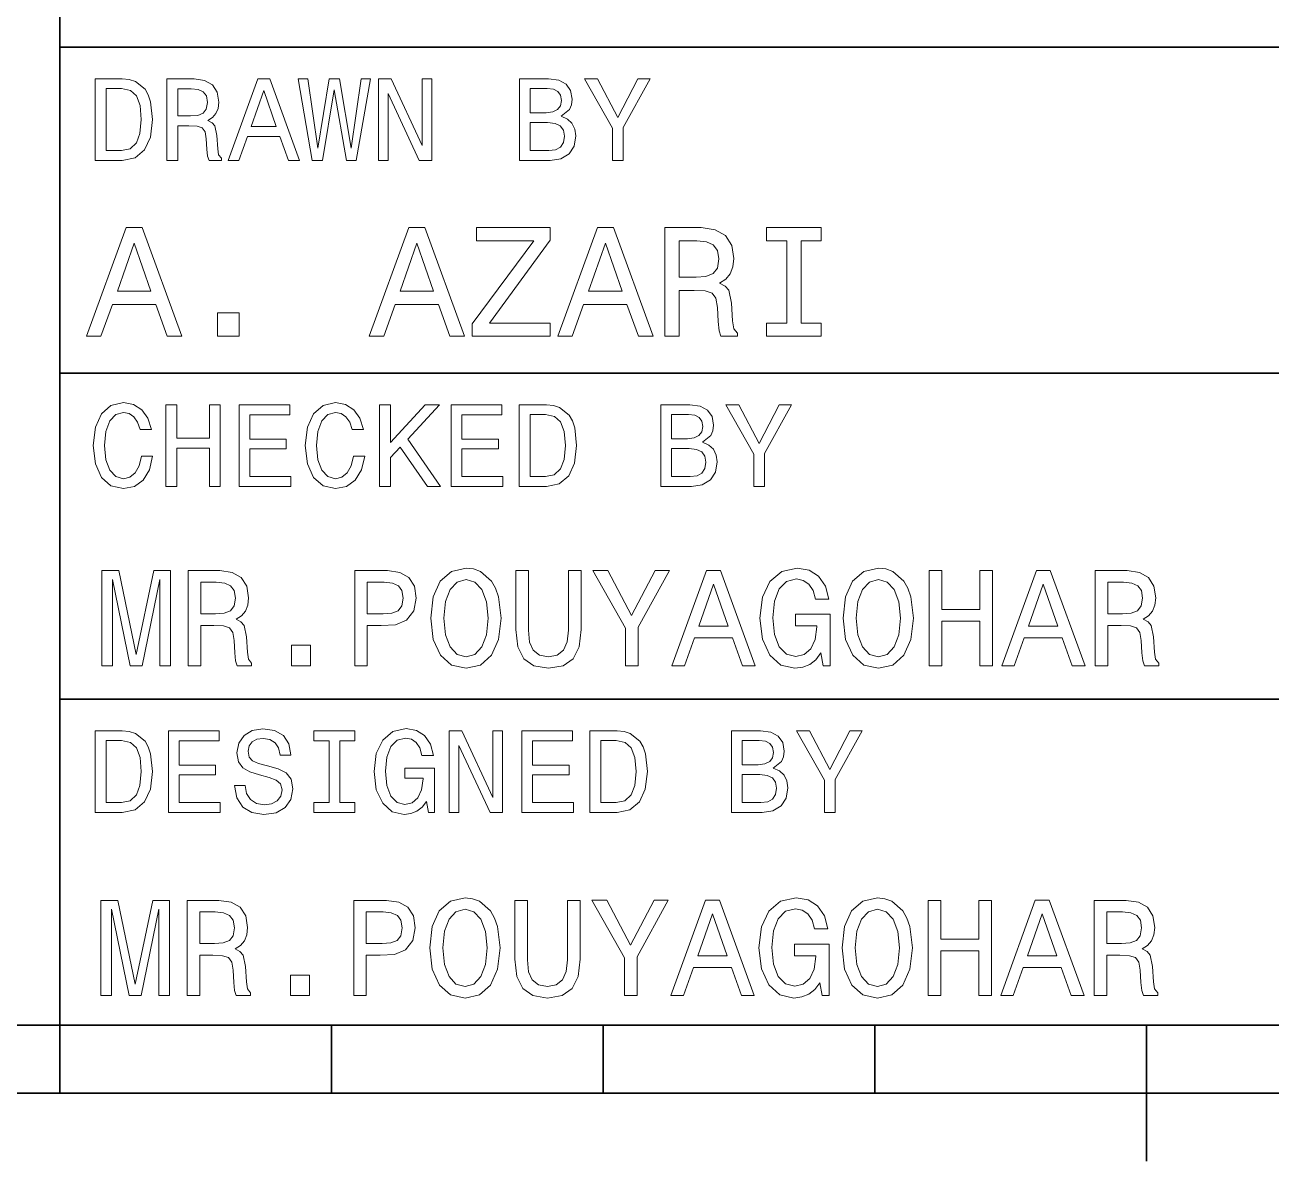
# Model space of a CAD drawing. Extents: x 0 to 420, y 0 to 297.
# Drawn here: x 218.71 to 264.59, y 5 to 46.82 of the extents above; entities that cross this region are included whole.
import ezdxf

# ---------------------------------------------------------------- set-up
doc = ezdxf.new("R2010")
doc.units = 0

msp = doc.modelspace()

# ---------------------------------------------------------------- linework, layer by layer
at = {"color": 7, "lineweight": 35}
for p, q in [((220, 10), (220, 70)), ((220, 46), (285, 46)), ((220, 34), (410, 34)), ((220, 22), (285, 22)), ((10, 10), (410, 10)), ((220, 10), (410, 10)), ((110, 7.5), (310, 7.5))]:
    msp.add_line(p, q, dxfattribs=at)
at = {"color": 7, "lineweight": 35, "ltscale": 0.0625}
for p, q in [((220, 10), (220, 7.5)), ((230, 10), (230, 7.5)), ((240, 10), (240, 7.5)), ((250, 10), (250, 7.5))]:
    msp.add_line(p, q, dxfattribs=at)
at = {"color": 7, "lineweight": 35, "ltscale": 0.125}
msp.add_line((260, 10), (260, 5), dxfattribs=at)
at = {"color": 7, "lineweight": 13}
for points in [[(222.297, 44.837), (221.298, 44.837), (221.298, 41.837), (222.297, 41.837), (222.768, 41.932), (223.118, 42.222), (223.334, 42.693), (223.412, 43.337), (223.343, 43.994), (223.256, 44.254), (223.135, 44.461), (222.785, 44.742), (222.556, 44.811)], [(223.939, 41.837), (224.341, 41.837), (224.341, 43.104), (224.752, 43.104), (225.055, 43.091), (225.245, 43.03), (225.349, 42.888), (225.392, 42.633), (225.414, 42.244), (225.439, 41.988), (225.491, 41.837), (225.945, 41.837), (225.945, 41.919), (225.846, 42.04), (225.811, 42.265), (225.781, 42.749), (225.707, 43.108), (225.608, 43.22), (225.452, 43.303), (225.625, 43.411), (225.746, 43.562), (225.824, 43.752), (225.85, 43.981), (225.79, 44.344), (225.617, 44.617), (225.331, 44.781), (224.942, 44.837), (223.939, 44.837)], [(226.192, 41.837), (226.589, 41.837), (226.905, 42.719), (228.102, 42.719), (228.418, 41.837), (228.824, 41.837), (227.726, 44.841), (227.285, 44.841)], [(229.291, 41.837), (229.671, 41.837), (230.104, 44.439), (230.549, 41.837), (230.912, 41.837), (231.439, 44.841), (231.094, 44.841), (230.722, 42.287), (230.294, 44.841), (229.918, 44.841), (229.499, 42.287), (229.127, 44.841), (228.772, 44.841)], [(231.725, 41.837), (232.084, 41.837), (232.084, 44.297), (233.233, 41.837), (233.696, 41.837), (233.696, 44.837), (233.333, 44.837), (233.333, 42.378), (232.196, 44.837), (231.725, 44.837)], [(238.455, 43.458), (238.758, 43.709), (238.836, 43.878), (238.862, 44.085), (238.805, 44.409), (238.637, 44.643), (238.365, 44.785), (237.984, 44.837), (236.916, 44.837), (236.916, 41.837), (238.045, 41.837), (238.447, 41.898), (238.745, 42.075), (238.931, 42.356), (238.996, 42.736), (238.957, 42.991), (238.853, 43.203), (238.684, 43.359)], [(240.742, 41.837), (240.742, 43.052), (241.728, 44.841), (241.278, 44.841), (240.539, 43.419), (239.791, 44.841), (239.311, 44.841), (240.34, 43.026), (240.34, 41.837)], [(222.267, 44.478), (222.595, 44.414), (222.82, 44.215), (222.954, 43.86), (222.997, 43.337), (222.95, 42.831), (222.816, 42.477), (222.586, 42.265), (222.267, 42.196), (221.7, 42.196), (221.7, 44.478)], [(224.83, 44.47), (225.094, 44.444), (225.28, 44.362), (225.396, 44.21), (225.435, 43.973), (225.392, 43.722), (225.275, 43.571), (225.076, 43.493), (224.804, 43.471), (224.341, 43.471), (224.341, 44.47)], [(227.043, 43.086), (227.506, 44.409), (227.968, 43.086)], [(237.902, 43.592), (237.314, 43.592), (237.314, 44.478), (237.937, 44.478), (238.17, 44.452), (238.334, 44.375), (238.434, 44.241), (238.468, 44.042), (238.429, 43.843), (238.326, 43.705), (238.148, 43.618)], [(237.997, 42.196), (237.314, 42.196), (237.314, 43.229), (237.958, 43.229), (238.231, 43.199), (238.425, 43.108), (238.542, 42.952), (238.581, 42.728), (238.542, 42.49), (238.434, 42.326), (238.252, 42.226)], [(220.983, 35.36), (221.513, 35.36), (221.934, 36.536), (223.53, 36.536), (223.951, 35.36), (224.493, 35.36), (223.029, 39.366), (222.441, 39.366)], [(231.392, 35.36), (231.922, 35.36), (232.343, 36.536), (233.939, 36.536), (234.36, 35.36), (234.902, 35.36), (233.438, 39.366), (232.85, 39.366)], [(235.179, 35.36), (238.049, 35.36), (238.049, 35.844), (235.813, 35.844), (238.049, 38.905), (238.049, 39.36), (235.334, 39.36), (235.334, 38.876), (237.45, 38.876), (235.179, 35.821)], [(238.331, 35.36), (238.862, 35.36), (239.282, 36.536), (240.879, 36.536), (241.3, 35.36), (241.841, 35.36), (240.378, 39.366), (239.79, 39.366)], [(242.268, 35.36), (242.804, 35.36), (242.804, 37.049), (243.352, 37.049), (243.755, 37.032), (244.009, 36.951), (244.147, 36.761), (244.205, 36.421), (244.233, 35.902), (244.268, 35.562), (244.337, 35.36), (244.942, 35.36), (244.942, 35.47), (244.81, 35.631), (244.764, 35.931), (244.723, 36.576), (244.625, 37.055), (244.493, 37.205), (244.285, 37.314), (244.516, 37.458), (244.677, 37.66), (244.781, 37.914), (244.816, 38.219), (244.735, 38.703), (244.504, 39.066), (244.124, 39.285), (243.605, 39.36), (242.268, 39.36)], [(246.758, 35.844), (246.02, 35.844), (246.02, 35.36), (248.026, 35.36), (248.026, 35.844), (247.288, 35.844), (247.288, 38.876), (248.026, 38.876), (248.026, 39.36), (246.02, 39.36), (246.02, 38.876), (246.758, 38.876)], [(222.118, 37.026), (222.735, 38.79), (223.352, 37.026)], [(232.527, 37.026), (233.144, 38.79), (233.761, 37.026)], [(239.467, 37.026), (240.084, 38.79), (240.7, 37.026)], [(243.455, 38.87), (243.807, 38.836), (244.055, 38.726), (244.21, 38.524), (244.262, 38.207), (244.205, 37.873), (244.049, 37.671), (243.784, 37.568), (243.421, 37.539), (242.804, 37.539), (242.804, 38.87)], [(225.807, 35.36), (226.602, 35.36), (226.602, 36.219), (225.807, 36.219)], [(223.001, 30.952), (222.915, 30.589), (222.772, 30.33), (222.573, 30.17), (222.34, 30.118), (222.059, 30.196), (221.839, 30.429), (221.692, 30.81), (221.644, 31.337), (221.692, 31.86), (221.834, 32.245), (222.055, 32.478), (222.34, 32.561), (222.548, 32.517), (222.725, 32.396), (222.863, 32.202), (222.958, 31.934), (223.369, 31.934), (223.239, 32.344), (223.014, 32.656), (222.707, 32.85), (222.34, 32.919), (221.882, 32.811), (221.532, 32.509), (221.307, 32.012), (221.229, 31.337), (221.307, 30.663), (221.532, 30.166), (221.882, 29.859), (222.34, 29.755), (222.742, 29.837), (223.066, 30.066), (223.295, 30.442), (223.416, 30.952)], [(223.901, 29.837), (224.303, 29.837), (224.303, 31.246), (225.504, 31.246), (225.504, 29.837), (225.902, 29.837), (225.902, 32.837), (225.504, 32.837), (225.504, 31.614), (224.303, 31.614), (224.303, 32.837), (223.901, 32.837)], [(226.598, 29.837), (228.5, 29.837), (228.5, 30.2), (226.996, 30.2), (226.996, 31.216), (228.336, 31.216), (228.336, 31.575), (226.996, 31.575), (226.996, 32.474), (228.465, 32.474), (228.465, 32.837), (226.598, 32.837)], [(230.808, 30.952), (230.722, 30.589), (230.579, 30.33), (230.38, 30.17), (230.147, 30.118), (229.866, 30.196), (229.646, 30.429), (229.499, 30.81), (229.451, 31.337), (229.499, 31.86), (229.641, 32.245), (229.862, 32.478), (230.147, 32.561), (230.354, 32.517), (230.532, 32.396), (230.67, 32.202), (230.765, 31.934), (231.176, 31.934), (231.046, 32.344), (230.821, 32.656), (230.514, 32.85), (230.147, 32.919), (229.689, 32.811), (229.339, 32.509), (229.114, 32.012), (229.036, 31.337), (229.114, 30.663), (229.339, 30.166), (229.689, 29.859), (230.147, 29.755), (230.549, 29.837), (230.873, 30.066), (231.102, 30.442), (231.223, 30.952)], [(231.772, 29.837), (232.17, 29.837), (232.17, 30.905), (232.524, 31.285), (233.532, 29.837), (234.016, 29.837), (232.805, 31.575), (233.981, 32.837), (233.454, 32.837), (232.17, 31.45), (232.17, 32.837), (231.772, 32.837)], [(234.405, 29.837), (236.307, 29.837), (236.307, 30.2), (234.803, 30.2), (234.803, 31.216), (236.143, 31.216), (236.143, 31.575), (234.803, 31.575), (234.803, 32.474), (236.272, 32.474), (236.272, 32.837), (234.405, 32.837)], [(237.911, 32.837), (236.912, 32.837), (236.912, 29.837), (237.911, 29.837), (238.382, 29.932), (238.732, 30.222), (238.948, 30.693), (239.026, 31.337), (238.957, 31.994), (238.87, 32.254), (238.749, 32.461), (238.399, 32.742), (238.17, 32.811)], [(243.66, 31.458), (243.963, 31.709), (244.04, 31.878), (244.066, 32.085), (244.01, 32.409), (243.841, 32.643), (243.569, 32.785), (243.189, 32.837), (242.121, 32.837), (242.121, 29.837), (243.249, 29.837), (243.651, 29.898), (243.95, 30.075), (244.135, 30.356), (244.2, 30.736), (244.161, 30.991), (244.058, 31.203), (243.889, 31.359)], [(245.947, 29.837), (245.947, 31.052), (246.932, 32.841), (246.483, 32.841), (245.744, 31.419), (244.996, 32.841), (244.516, 32.841), (245.545, 31.026), (245.545, 29.837)], [(237.88, 32.478), (238.209, 32.414), (238.434, 32.215), (238.568, 31.86), (238.611, 31.337), (238.563, 30.831), (238.429, 30.477), (238.2, 30.265), (237.88, 30.196), (237.314, 30.196), (237.314, 32.478)], [(243.107, 31.592), (242.519, 31.592), (242.519, 32.478), (243.141, 32.478), (243.375, 32.452), (243.539, 32.375), (243.638, 32.241), (243.673, 32.042), (243.634, 31.843), (243.53, 31.705), (243.353, 31.618)], [(243.202, 30.196), (242.519, 30.196), (242.519, 31.229), (243.163, 31.229), (243.435, 31.199), (243.63, 31.108), (243.746, 30.952), (243.785, 30.728), (243.746, 30.49), (243.638, 30.326), (243.457, 30.226)], [(221.549, 23.234), (221.937, 23.234), (221.937, 26.412), (222.593, 23.234), (223.027, 23.234), (223.677, 26.412), (223.677, 23.234), (224.071, 23.234), (224.071, 26.734), (223.455, 26.734), (222.81, 23.648), (222.169, 26.734), (221.549, 26.734)], [(224.721, 23.234), (225.19, 23.234), (225.19, 24.712), (225.669, 24.712), (226.022, 24.697), (226.244, 24.626), (226.365, 24.46), (226.416, 24.162), (226.441, 23.708), (226.471, 23.411), (226.532, 23.234), (227.061, 23.234), (227.061, 23.33), (226.945, 23.471), (226.905, 23.734), (226.87, 24.299), (226.784, 24.717), (226.668, 24.848), (226.486, 24.944), (226.688, 25.07), (226.829, 25.247), (226.92, 25.469), (226.95, 25.736), (226.88, 26.159), (226.678, 26.477), (226.345, 26.669), (225.891, 26.734), (224.721, 26.734)], [(230.854, 23.234), (231.318, 23.234), (231.318, 24.712), (231.832, 24.712), (232.352, 24.737), (232.765, 24.914), (233.032, 25.257), (233.123, 25.726), (233.053, 26.159), (232.851, 26.477), (232.518, 26.669), (232.064, 26.734), (230.854, 26.734)], [(233.658, 24.984), (233.749, 24.198), (234.011, 23.618), (234.419, 23.26), (234.954, 23.139), (235.483, 23.26), (235.897, 23.618), (236.154, 24.198), (236.25, 24.984), (236.154, 25.766), (236.043, 26.084), (235.897, 26.346), (235.483, 26.704), (235.231, 26.795), (234.954, 26.83), (234.414, 26.704), (234.006, 26.351), (233.749, 25.771)], [(236.785, 24.566), (236.855, 23.935), (237.077, 23.487), (237.45, 23.229), (237.99, 23.139), (238.525, 23.229), (238.898, 23.487), (239.12, 23.93), (239.195, 24.566), (239.195, 26.734), (238.726, 26.734), (238.726, 24.541), (238.681, 24.112), (238.545, 23.804), (238.313, 23.623), (237.99, 23.562), (237.657, 23.623), (237.425, 23.804), (237.289, 24.107), (237.249, 24.541), (237.249, 26.734), (236.785, 26.734)], [(241.288, 23.234), (241.288, 24.652), (242.438, 26.739), (241.914, 26.739), (241.051, 25.08), (240.179, 26.739), (239.619, 26.739), (240.819, 24.621), (240.819, 23.234)], [(242.529, 23.234), (242.993, 23.234), (243.361, 24.263), (244.758, 24.263), (245.126, 23.234), (245.6, 23.234), (244.319, 26.739), (243.805, 26.739)], [(248.021, 23.703), (248.107, 23.234), (248.359, 23.234), (248.359, 25.126), (247.083, 25.126), (247.083, 24.697), (247.87, 24.697), (247.87, 24.667), (247.809, 24.203), (247.648, 23.86), (247.401, 23.643), (247.093, 23.572), (246.75, 23.663), (246.483, 23.935), (246.311, 24.384), (246.251, 25), (246.306, 25.61), (246.478, 26.059), (246.75, 26.331), (247.118, 26.427), (247.37, 26.376), (247.577, 26.235), (247.728, 25.998), (247.814, 25.68), (248.313, 25.68), (248.182, 26.165), (247.935, 26.528), (247.587, 26.75), (247.148, 26.83), (246.574, 26.704), (246.14, 26.336), (245.862, 25.756), (245.767, 24.984), (245.862, 24.208), (246.14, 23.628), (246.548, 23.26), (247.063, 23.139), (247.35, 23.179), (247.607, 23.28), (247.829, 23.456)], [(248.838, 24.984), (248.929, 24.198), (249.191, 23.618), (249.599, 23.26), (250.134, 23.139), (250.664, 23.26), (251.077, 23.618), (251.334, 24.198), (251.43, 24.984), (251.334, 25.766), (251.223, 26.084), (251.077, 26.346), (250.664, 26.704), (250.411, 26.795), (250.134, 26.83), (249.594, 26.704), (249.186, 26.351), (248.929, 25.771)], [(252, 23.234), (252.469, 23.234), (252.469, 24.879), (253.871, 24.879), (253.871, 23.234), (254.335, 23.234), (254.335, 26.734), (253.871, 26.734), (253.871, 25.307), (252.469, 25.307), (252.469, 26.734), (252, 26.734)], [(254.673, 23.234), (255.137, 23.234), (255.505, 24.263), (256.902, 24.263), (257.27, 23.234), (257.744, 23.234), (256.463, 26.739), (255.949, 26.739)], [(258.117, 23.234), (258.586, 23.234), (258.586, 24.712), (259.066, 24.712), (259.419, 24.697), (259.641, 24.626), (259.762, 24.46), (259.812, 24.162), (259.837, 23.708), (259.867, 23.411), (259.928, 23.234), (260.458, 23.234), (260.458, 23.33), (260.342, 23.471), (260.301, 23.734), (260.266, 24.299), (260.18, 24.717), (260.064, 24.848), (259.883, 24.944), (260.084, 25.07), (260.226, 25.247), (260.316, 25.469), (260.347, 25.736), (260.276, 26.159), (260.074, 26.477), (259.741, 26.669), (259.288, 26.734), (258.117, 26.734)], [(225.76, 26.306), (226.068, 26.275), (226.285, 26.18), (226.421, 26.003), (226.466, 25.726), (226.416, 25.433), (226.28, 25.257), (226.048, 25.166), (225.73, 25.141), (225.19, 25.141), (225.19, 26.306)], [(231.938, 26.306), (232.241, 26.275), (232.463, 26.18), (232.594, 26.003), (232.639, 25.726), (232.589, 25.433), (232.452, 25.257), (232.221, 25.166), (231.903, 25.141), (231.318, 25.141), (231.318, 26.306)], [(234.142, 24.984), (234.197, 25.595), (234.364, 26.043), (234.621, 26.316), (234.954, 26.412), (235.282, 26.316), (235.539, 26.038), (235.705, 25.59), (235.766, 24.984), (235.705, 24.374), (235.539, 23.925), (235.282, 23.653), (234.954, 23.562), (234.621, 23.653), (234.364, 23.925), (234.197, 24.369)], [(243.522, 24.692), (244.062, 26.235), (244.602, 24.692)], [(249.322, 24.984), (249.378, 25.595), (249.544, 26.043), (249.801, 26.316), (250.134, 26.412), (250.462, 26.316), (250.719, 26.038), (250.885, 25.59), (250.946, 24.984), (250.885, 24.374), (250.719, 23.925), (250.462, 23.653), (250.134, 23.562), (249.801, 23.653), (249.544, 23.925), (249.378, 24.369)], [(255.666, 24.692), (256.206, 26.235), (256.746, 24.692)], [(259.156, 26.306), (259.464, 26.275), (259.681, 26.18), (259.817, 26.003), (259.862, 25.726), (259.812, 25.433), (259.676, 25.257), (259.444, 25.166), (259.126, 25.141), (258.586, 25.141), (258.586, 26.306)], [(228.534, 23.234), (229.23, 23.234), (229.23, 23.986), (228.534, 23.986)], [(222.297, 20.837), (221.298, 20.837), (221.298, 17.837), (222.297, 17.837), (222.768, 17.932), (223.118, 18.222), (223.334, 18.693), (223.412, 19.337), (223.343, 19.994), (223.256, 20.254), (223.135, 20.461), (222.785, 20.742), (222.556, 20.811)], [(223.996, 17.837), (225.898, 17.837), (225.898, 18.2), (224.393, 18.2), (224.393, 19.216), (225.733, 19.216), (225.733, 19.575), (224.393, 19.575), (224.393, 20.474), (225.863, 20.474), (225.863, 20.837), (223.996, 20.837)], [(226.823, 18.827), (226.429, 18.827), (226.516, 18.369), (226.732, 18.032), (227.065, 17.829), (227.514, 17.755), (227.96, 17.824), (228.293, 18.014), (228.504, 18.313), (228.582, 18.706), (228.517, 19.061), (228.336, 19.29), (228.042, 19.441), (227.648, 19.553), (227.311, 19.635), (227.091, 19.731), (226.965, 19.869), (226.927, 20.085), (226.965, 20.28), (227.078, 20.427), (227.251, 20.526), (227.488, 20.561), (227.731, 20.517), (227.921, 20.401), (228.046, 20.206), (228.107, 19.942), (228.5, 19.942), (228.5, 19.951), (228.431, 20.357), (228.228, 20.66), (227.908, 20.85), (227.476, 20.915), (227.086, 20.85), (226.784, 20.669), (226.589, 20.388), (226.52, 20.024), (226.576, 19.7), (226.741, 19.48), (227, 19.333), (227.354, 19.22), (227.705, 19.121), (227.968, 19.026), (228.128, 18.888), (228.184, 18.663), (228.133, 18.434), (227.999, 18.261), (227.795, 18.153), (227.532, 18.118), (227.238, 18.166), (227.013, 18.304), (226.87, 18.529)], [(229.909, 18.2), (229.356, 18.2), (229.356, 17.837), (230.86, 17.837), (230.86, 18.2), (230.307, 18.2), (230.307, 20.474), (230.86, 20.474), (230.86, 20.837), (229.356, 20.837), (229.356, 20.474), (229.909, 20.474)], [(233.501, 18.239), (233.575, 17.837), (233.791, 17.837), (233.791, 19.458), (232.697, 19.458), (232.697, 19.091), (233.372, 19.091), (233.372, 19.065), (233.32, 18.667), (233.182, 18.373), (232.97, 18.187), (232.706, 18.127), (232.412, 18.205), (232.183, 18.438), (232.036, 18.823), (231.984, 19.35), (232.032, 19.873), (232.179, 20.258), (232.412, 20.491), (232.728, 20.573), (232.944, 20.53), (233.121, 20.409), (233.251, 20.206), (233.324, 19.934), (233.752, 19.934), (233.64, 20.349), (233.428, 20.66), (233.13, 20.85), (232.754, 20.919), (232.261, 20.811), (231.889, 20.496), (231.651, 19.999), (231.569, 19.337), (231.651, 18.671), (231.889, 18.174), (232.239, 17.859), (232.68, 17.755), (232.927, 17.79), (233.147, 17.876), (233.337, 18.027)], [(234.327, 17.837), (234.686, 17.837), (234.686, 20.297), (235.836, 17.837), (236.298, 17.837), (236.298, 20.837), (235.935, 20.837), (235.935, 18.378), (234.798, 20.837), (234.327, 20.837)], [(237.007, 17.837), (238.909, 17.837), (238.909, 18.2), (237.405, 18.2), (237.405, 19.216), (238.745, 19.216), (238.745, 19.575), (237.405, 19.575), (237.405, 20.474), (238.875, 20.474), (238.875, 20.837), (237.007, 20.837)], [(240.513, 20.837), (239.514, 20.837), (239.514, 17.837), (240.513, 17.837), (240.984, 17.932), (241.334, 18.222), (241.55, 18.693), (241.628, 19.337), (241.559, 19.994), (241.473, 20.254), (241.352, 20.461), (241.001, 20.742), (240.772, 20.811)], [(246.262, 19.458), (246.565, 19.709), (246.643, 19.878), (246.669, 20.085), (246.612, 20.409), (246.444, 20.643), (246.171, 20.785), (245.791, 20.837), (244.723, 20.837), (244.723, 17.837), (245.852, 17.837), (246.254, 17.898), (246.552, 18.075), (246.738, 18.356), (246.803, 18.736), (246.764, 18.991), (246.66, 19.203), (246.491, 19.359)], [(248.549, 17.837), (248.549, 19.052), (249.535, 20.841), (249.085, 20.841), (248.346, 19.419), (247.598, 20.841), (247.118, 20.841), (248.147, 19.026), (248.147, 17.837)], [(222.267, 20.478), (222.595, 20.414), (222.82, 20.215), (222.954, 19.86), (222.997, 19.337), (222.95, 18.831), (222.816, 18.477), (222.586, 18.265), (222.267, 18.196), (221.7, 18.196), (221.7, 20.478)], [(240.483, 20.478), (240.811, 20.414), (241.036, 20.215), (241.17, 19.86), (241.213, 19.337), (241.166, 18.831), (241.032, 18.477), (240.803, 18.265), (240.483, 18.196), (239.916, 18.196), (239.916, 20.478)], [(245.709, 19.592), (245.121, 19.592), (245.121, 20.478), (245.744, 20.478), (245.977, 20.452), (246.141, 20.375), (246.241, 20.241), (246.275, 20.042), (246.236, 19.843), (246.133, 19.705), (245.955, 19.618)], [(245.804, 18.196), (245.121, 18.196), (245.121, 19.229), (245.765, 19.229), (246.037, 19.199), (246.232, 19.108), (246.349, 18.952), (246.388, 18.728), (246.349, 18.49), (246.241, 18.326), (246.059, 18.226)], [(233.621, 12.848), (233.711, 12.061), (233.974, 11.481), (234.382, 11.123), (234.917, 11.002), (235.446, 11.123), (235.86, 11.481), (236.117, 12.061), (236.213, 12.848), (236.117, 13.63), (236.006, 13.947), (235.86, 14.21), (235.446, 14.568), (235.194, 14.658), (234.917, 14.694), (234.377, 14.568), (233.969, 14.215), (233.711, 13.635)], [(247.984, 11.567), (248.069, 11.098), (248.322, 11.098), (248.322, 12.989), (247.046, 12.989), (247.046, 12.56), (247.832, 12.56), (247.832, 12.53), (247.772, 12.066), (247.61, 11.723), (247.363, 11.506), (247.056, 11.436), (246.713, 11.527), (246.445, 11.799), (246.274, 12.248), (246.213, 12.863), (246.269, 13.473), (246.44, 13.922), (246.713, 14.194), (247.081, 14.29), (247.333, 14.24), (247.54, 14.099), (247.691, 13.862), (247.777, 13.544), (248.276, 13.544), (248.145, 14.028), (247.898, 14.391), (247.55, 14.613), (247.111, 14.694), (246.536, 14.568), (246.103, 14.199), (245.825, 13.619), (245.729, 12.848), (245.825, 12.071), (246.103, 11.491), (246.511, 11.123), (247.025, 11.002), (247.313, 11.042), (247.57, 11.143), (247.792, 11.32)], [(248.801, 12.848), (248.891, 12.061), (249.154, 11.481), (249.562, 11.123), (250.097, 11.002), (250.626, 11.123), (251.04, 11.481), (251.297, 12.061), (251.393, 12.848), (251.297, 13.63), (251.186, 13.947), (251.04, 14.21), (250.626, 14.568), (250.374, 14.658), (250.097, 14.694), (249.557, 14.568), (249.149, 14.215), (248.891, 13.635)], [(221.512, 11.098), (221.9, 11.098), (221.9, 14.275), (222.556, 11.098), (222.989, 11.098), (223.64, 14.275), (223.64, 11.098), (224.033, 11.098), (224.033, 14.598), (223.418, 14.598), (222.773, 11.511), (222.132, 14.598), (221.512, 14.598)], [(224.684, 11.098), (225.153, 11.098), (225.153, 12.576), (225.632, 12.576), (225.985, 12.56), (226.207, 12.49), (226.328, 12.323), (226.378, 12.026), (226.404, 11.572), (226.434, 11.274), (226.494, 11.098), (227.024, 11.098), (227.024, 11.194), (226.908, 11.335), (226.868, 11.597), (226.832, 12.162), (226.747, 12.581), (226.631, 12.712), (226.449, 12.808), (226.651, 12.934), (226.792, 13.11), (226.883, 13.332), (226.913, 13.599), (226.842, 14.023), (226.641, 14.341), (226.308, 14.532), (225.854, 14.598), (224.684, 14.598)], [(230.817, 11.098), (231.28, 11.098), (231.28, 12.576), (231.795, 12.576), (232.314, 12.601), (232.728, 12.777), (232.995, 13.12), (233.086, 13.589), (233.015, 14.023), (232.814, 14.341), (232.481, 14.532), (232.027, 14.598), (230.817, 14.598)], [(234.105, 12.848), (234.16, 13.458), (234.327, 13.907), (234.584, 14.179), (234.917, 14.275), (235.244, 14.179), (235.502, 13.902), (235.668, 13.453), (235.729, 12.848), (235.668, 12.238), (235.502, 11.789), (235.244, 11.516), (234.917, 11.426), (234.584, 11.516), (234.327, 11.789), (234.16, 12.233)], [(236.747, 12.429), (236.818, 11.799), (237.04, 11.35), (237.413, 11.093), (237.953, 11.002), (238.487, 11.093), (238.86, 11.35), (239.082, 11.794), (239.158, 12.429), (239.158, 14.598), (238.689, 14.598), (238.689, 12.404), (238.644, 11.975), (238.507, 11.668), (238.275, 11.486), (237.953, 11.426), (237.62, 11.486), (237.388, 11.668), (237.252, 11.97), (237.211, 12.404), (237.211, 14.598), (236.747, 14.598)], [(241.251, 11.098), (241.251, 12.515), (242.401, 14.603), (241.876, 14.603), (241.014, 12.944), (240.141, 14.603), (239.582, 14.603), (240.782, 12.485), (240.782, 11.098)], [(242.492, 11.098), (242.956, 11.098), (243.324, 12.127), (244.721, 12.127), (245.089, 11.098), (245.563, 11.098), (244.282, 14.603), (243.768, 14.603)], [(249.285, 12.848), (249.34, 13.458), (249.507, 13.907), (249.764, 14.179), (250.097, 14.275), (250.425, 14.179), (250.682, 13.902), (250.848, 13.453), (250.909, 12.848), (250.848, 12.238), (250.682, 11.789), (250.425, 11.516), (250.097, 11.426), (249.764, 11.516), (249.507, 11.789), (249.34, 12.233)], [(251.963, 11.098), (252.432, 11.098), (252.432, 12.742), (253.834, 12.742), (253.834, 11.098), (254.298, 11.098), (254.298, 14.598), (253.834, 14.598), (253.834, 13.171), (252.432, 13.171), (252.432, 14.598), (251.963, 14.598)], [(254.636, 11.098), (255.1, 11.098), (255.468, 12.127), (256.865, 12.127), (257.233, 11.098), (257.707, 11.098), (256.426, 14.603), (255.912, 14.603)], [(258.08, 11.098), (258.549, 11.098), (258.549, 12.576), (259.028, 12.576), (259.381, 12.56), (259.603, 12.49), (259.724, 12.323), (259.775, 12.026), (259.8, 11.572), (259.83, 11.274), (259.891, 11.098), (260.42, 11.098), (260.42, 11.194), (260.304, 11.335), (260.264, 11.597), (260.229, 12.162), (260.143, 12.581), (260.027, 12.712), (259.845, 12.808), (260.047, 12.934), (260.188, 13.11), (260.279, 13.332), (260.309, 13.599), (260.239, 14.023), (260.037, 14.341), (259.704, 14.532), (259.25, 14.598), (258.08, 14.598)], [(225.723, 14.169), (226.03, 14.139), (226.247, 14.043), (226.384, 13.867), (226.429, 13.589), (226.378, 13.297), (226.242, 13.12), (226.01, 13.029), (225.693, 13.004), (225.153, 13.004), (225.153, 14.169)], [(231.901, 14.169), (232.203, 14.139), (232.425, 14.043), (232.556, 13.867), (232.602, 13.589), (232.551, 13.297), (232.415, 13.12), (232.183, 13.029), (231.865, 13.004), (231.28, 13.004), (231.28, 14.169)], [(243.485, 12.555), (244.025, 14.099), (244.564, 12.555)], [(255.629, 12.555), (256.169, 14.099), (256.708, 12.555)], [(259.119, 14.169), (259.427, 14.139), (259.644, 14.043), (259.78, 13.867), (259.825, 13.589), (259.775, 13.297), (259.639, 13.12), (259.407, 13.029), (259.089, 13.004), (258.549, 13.004), (258.549, 14.169)], [(228.497, 11.098), (229.193, 11.098), (229.193, 11.849), (228.497, 11.849)]]:
    msp.add_lwpolyline(points, close=True, dxfattribs=at)

doc.saveas('drawing.dxf')
